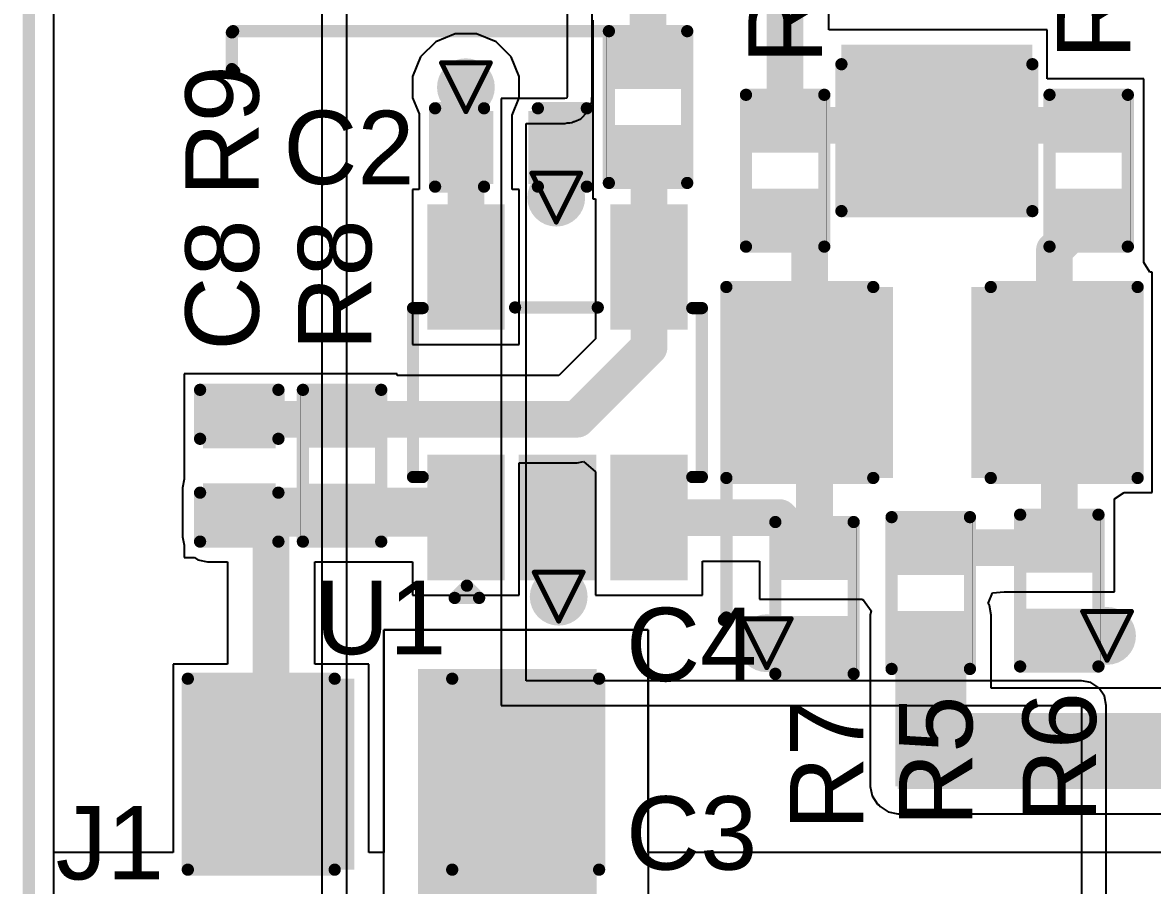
# Model space of a CAD drawing. Header units: inches. Extents: x -3 to 347, y -14 to 33.
# Drawn here: x -0.06 to 11.66, y 6.01 to 14.96 of the extents above; entities that cross this region are included whole.
import ezdxf

# ---------------------------------------------------------------- set-up
doc = ezdxf.new("R2010")
doc.units = ezdxf.units.IN
for name, color, linetype in [('Board_Outline', 216, 'Continuous'), ('Bottom Layer', 5, 'Continuous'), ('Drill Drawing', 1, 'Continuous'), ('Top Layer', 1, 'Continuous'), ('Top Overlay', 2, 'Continuous'), ('Top Paste', 8, 'Continuous'), ('Top Solder', 216, 'Continuous'), ('Via Holes', 16, 'Continuous')]:
    doc.layers.add(name, color=color, linetype=linetype)
doc.styles.add('Arial', font='', dxfattribs={"height": 0.2})
doc.styles.get('Arial').set_extended_font_data('Arial')

msp = doc.modelspace()

# ---------------------------------------------------------------- hatches: boundary and pattern name
at = {"layer": 'Bottom Layer'}
h = msp.add_hatch(color=5, dxfattribs=at)
edge = h.paths.add_edge_path()
edge.add_arc((4.53639936, 14.28999936), 0.2999994, 0, 360)
h = msp.add_hatch(color=5, dxfattribs=at)
edge = h.paths.add_edge_path()
edge.add_arc((5.4737, 13.1445), 0.2999994, 0, 360)
h = msp.add_hatch(color=5, dxfattribs=at)
edge = h.paths.add_edge_path()
edge.add_arc((5.499099999999999, 9.004299999999999), 0.2999994, 0, 360)
h = msp.add_hatch(color=5, dxfattribs=at)
edge = h.paths.add_edge_path()
edge.add_arc((7.658099999999999, 8.5217), 0.2999994, 0, 360)
h = msp.add_hatch(color=5, dxfattribs=at)
edge = h.paths.add_edge_path()
edge.add_arc((11.1887, 8.597900000000001), 0.2999994, 0, 360)
at = {"layer": 'Top Layer'}
for points in [[(6.1087, 14.7828), (6.7437, 14.7828), (6.7437, 14.3256), (6.1087, 14.3256)], [(10.3124, 14.6304), (10.3124, 13.1064), (8.5344, 13.1064), (8.5344, 14.6304)], [(8.1661, 13.6652), (7.531099999999999, 13.6652), (7.531099999999999, 14.1224), (8.1661, 14.1224)], [(11.3157, 13.6652), (10.6807, 13.6652), (10.6807, 14.1224), (11.3157, 14.1224)], [(4.762499999999999, 13.9827), (4.762499999999999, 13.3477), (4.3053, 13.3477), (4.3053, 13.9827)], [(5.7023, 13.9827), (5.7023, 13.3477), (5.2451, 13.3477), (5.2451, 13.9827)], [(6.1087, 13.843), (6.7437, 13.843), (6.7437, 13.3858), (6.1087, 13.3858)], [(8.1661, 12.7254), (7.531099999999999, 12.7254), (7.531099999999999, 13.1826), (8.1661, 13.1826)], [(11.3157, 12.7254), (10.6807, 12.7254), (10.6807, 13.1826), (11.3157, 13.1826)], [(4.23639996, 11.87519977), (4.23639996, 12.97520011), (4.83639876, 12.97520011), (4.83639876, 11.87519977)], [(6.13640124, 11.87519977), (6.13640124, 12.97520011), (6.73640004, 12.97520011), (6.73640004, 11.87519977)], [(7.340599999999999, 12.1158), (8.8646, 12.1158), (8.8646, 10.3378), (7.340599999999999, 10.3378)], [(9.8806, 12.1158), (11.4046, 12.1158), (11.4046, 10.3378), (9.8806, 10.3378)], [(1.8669, 11.0617), (2.5019, 11.0617), (2.5019, 10.6045), (1.8669, 10.6045)], [(2.9337, 11.0617), (3.5687, 11.0617), (3.5687, 10.6045), (2.9337, 10.6045)], [(4.23639996, 9.27519989), (4.23639996, 10.37520023), (4.83639876, 10.37520023), (4.83639876, 9.27519989)], [(5.1864006, 9.27519989), (5.1864006, 10.37520023), (5.7863994, 10.37520023), (5.7863994, 9.27519989)], [(6.13640124, 9.27519989), (6.13640124, 10.37520023), (6.73640004, 10.37520023), (6.73640004, 9.27519989)], [(1.8542, 9.6266), (4.8006, 9.6266), (4.8006, 10.1346), (1.8542, 10.1346)], [(1.8669, 10.1219), (2.5019, 10.1219), (2.5019, 9.6647), (1.8669, 9.6647)], [(2.9337, 10.1219), (3.5687, 10.1219), (3.5687, 9.6647), (2.9337, 9.6647)], [(9.6774, 9.2837), (9.042399999999999, 9.2837), (9.042399999999999, 9.7409), (9.6774, 9.7409)], [(11.0109, 9.309099999999999), (10.3759, 9.309099999999999), (10.3759, 9.7663), (11.0109, 9.7663)], [(8.4709, 9.232899999999999), (7.8359, 9.232899999999999), (7.8359, 9.6901), (8.4709, 9.6901)], [(8.991599999999998, 7.0358), (9.7282, 7.0358), (9.7282, 8.813799999999999), (8.991599999999998, 8.813799999999999)], [(9.6774, 8.3439), (9.042399999999999, 8.3439), (9.042399999999999, 8.801099999999998), (9.6774, 8.801099999999998)], [(11.0109, 8.369299999999999), (10.3759, 8.369299999999999), (10.3759, 8.8265), (11.0109, 8.8265)], [(8.4709, 8.293099999999999), (7.8359, 8.293099999999999), (7.8359, 8.7503), (8.4709, 8.7503)], [(4.0386, 1.524), (5.8928, 1.524), (5.8928, 8.254999999999999), (4.0386, 8.254999999999999)], [(3.2766, 6.2738), (1.7526, 6.2738), (1.7526, 8.0518), (3.2766, 8.0518)], [(5.8166, 6.2738), (4.2926, 6.2738), (4.2926, 8.0518), (5.8166, 8.0518)], [(9.017, 7.010400000000001), (13.7668, 7.010400000000001), (13.7668, 7.7978), (9.017, 7.7978)]]:
    msp.add_hatch(color=1, dxfattribs=at).paths.add_polyline_path(points)
h = msp.add_hatch(color=1, dxfattribs=at)
edge = h.paths.add_edge_path()
edge.add_arc((4.53639936, 14.28999936), 0.2999994, 0, 360)
h = msp.add_hatch(color=1, dxfattribs=at)
edge = h.paths.add_edge_path()
edge.add_arc((5.4737, 13.1445), 0.2999994, 0, 360)
h = msp.add_hatch(color=1, dxfattribs=at)
edge = h.paths.add_edge_path()
edge.add_arc((5.499099999999999, 9.004299999999999), 0.2999994, 0, 360)
h = msp.add_hatch(color=1, dxfattribs=at)
edge = h.paths.add_edge_path()
edge.add_arc((7.658099999999999, 8.5217), 0.2999994, 0, 360)
h = msp.add_hatch(color=1, dxfattribs=at)
edge = h.paths.add_edge_path()
edge.add_arc((11.1887, 8.597900000000001), 0.2999994, 0, 360)
at = {"layer": 'Top Paste'}
for points in [[(6.1087, 14.7828), (6.7437, 14.7828), (6.7437, 14.3256), (6.1087, 14.3256)], [(10.3124, 14.6304), (10.3124, 13.1064), (8.5344, 13.1064), (8.5344, 14.6304)], [(8.1661, 13.6652), (7.531099999999999, 13.6652), (7.531099999999999, 14.1224), (8.1661, 14.1224)], [(11.3157, 13.6652), (10.6807, 13.6652), (10.6807, 14.1224), (11.3157, 14.1224)], [(4.762499999999999, 13.9827), (4.762499999999999, 13.3477), (4.3053, 13.3477), (4.3053, 13.9827)], [(5.7023, 13.9827), (5.7023, 13.3477), (5.2451, 13.3477), (5.2451, 13.9827)], [(6.1087, 13.843), (6.7437, 13.843), (6.7437, 13.3858), (6.1087, 13.3858)], [(8.1661, 12.7254), (7.531099999999999, 12.7254), (7.531099999999999, 13.1826), (8.1661, 13.1826)], [(11.3157, 12.7254), (10.6807, 12.7254), (10.6807, 13.1826), (11.3157, 13.1826)], [(4.23639996, 11.87519977), (4.23639996, 12.97520011), (4.83639876, 12.97520011), (4.83639876, 11.87519977)], [(6.13640124, 11.87519977), (6.13640124, 12.97520011), (6.73640004, 12.97520011), (6.73640004, 11.87519977)], [(7.340599999999999, 12.1158), (8.8646, 12.1158), (8.8646, 10.3378), (7.340599999999999, 10.3378)], [(9.8806, 12.1158), (11.4046, 12.1158), (11.4046, 10.3378), (9.8806, 10.3378)], [(1.8669, 11.0617), (2.5019, 11.0617), (2.5019, 10.6045), (1.8669, 10.6045)], [(2.9337, 11.0617), (3.5687, 11.0617), (3.5687, 10.6045), (2.9337, 10.6045)], [(4.23639996, 9.27519989), (4.23639996, 10.37520023), (4.83639876, 10.37520023), (4.83639876, 9.27519989)], [(5.1864006, 9.27519989), (5.1864006, 10.37520023), (5.7863994, 10.37520023), (5.7863994, 9.27519989)], [(6.13640124, 9.27519989), (6.13640124, 10.37520023), (6.73640004, 10.37520023), (6.73640004, 9.27519989)], [(1.8669, 10.1219), (2.5019, 10.1219), (2.5019, 9.6647), (1.8669, 9.6647)], [(2.9337, 10.1219), (3.5687, 10.1219), (3.5687, 9.6647), (2.9337, 9.6647)], [(9.6774, 9.2837), (9.042399999999999, 9.2837), (9.042399999999999, 9.7409), (9.6774, 9.7409)], [(11.0109, 9.309099999999999), (10.3759, 9.309099999999999), (10.3759, 9.7663), (11.0109, 9.7663)], [(8.4709, 9.232899999999999), (7.8359, 9.232899999999999), (7.8359, 9.6901), (8.4709, 9.6901)], [(9.6774, 8.3439), (9.042399999999999, 8.3439), (9.042399999999999, 8.801099999999998), (9.6774, 8.801099999999998)], [(11.0109, 8.369299999999999), (10.3759, 8.369299999999999), (10.3759, 8.8265), (11.0109, 8.8265)], [(8.4709, 8.293099999999999), (7.8359, 8.293099999999999), (7.8359, 8.7503), (8.4709, 8.7503)], [(3.2766, 6.2738), (1.7526, 6.2738), (1.7526, 8.0518), (3.2766, 8.0518)], [(5.8166, 6.2738), (4.2926, 6.2738), (4.2926, 8.0518), (5.8166, 8.0518)]]:
    msp.add_hatch(color=8, dxfattribs=at).paths.add_polyline_path(points)
at = {"layer": 'Top Solder'}
for points in [[(6.05369884, 14.83780116), (6.798701159999999, 14.83780116), (6.798701159999999, 14.27059884), (6.05369884, 14.27059884)], [(10.414, 14.732), (10.414, 13.0048), (8.4328, 13.0048), (8.4328, 14.732)], [(8.22110116, 13.61019884), (7.47609884, 13.61019884), (7.47609884, 14.17740116), (8.22110116, 14.17740116)], [(11.37070116, 13.61019884), (10.62569884, 13.61019884), (10.62569884, 14.17740116), (11.37070116, 14.17740116)], [(4.82249988, 14.04269988), (4.82249988, 13.28770012), (4.24530012, 13.28770012), (4.24530012, 14.04269988)], [(5.76229988, 14.04269988), (5.76229988, 13.28770012), (5.18510012, 13.28770012), (5.18510012, 14.04269988)], [(6.05369884, 13.89800116), (6.798701159999999, 13.89800116), (6.798701159999999, 13.33079884), (6.05369884, 13.33079884)], [(8.22110116, 12.67039884), (7.47609884, 12.67039884), (7.47609884, 13.23760116), (8.22110116, 13.23760116)], [(11.37070116, 12.67039884), (10.62569884, 12.67039884), (10.62569884, 13.23760116), (11.37070116, 13.23760116)], [(4.13479996, 11.77359977), (4.13479996, 13.07680011), (4.93799876, 13.07680011), (4.93799876, 11.77359977)], [(6.03480124, 11.77359977), (6.03480124, 13.07680011), (6.83800004, 13.07680011), (6.83800004, 11.77359977)], [(7.238999999999999, 12.2174), (8.966199999999999, 12.2174), (8.966199999999999, 10.2362), (7.238999999999999, 10.2362)], [(9.779, 12.2174), (11.5062, 12.2174), (11.5062, 10.2362), (9.779, 10.2362)], [(1.80690012, 11.12169988), (2.56189988, 11.12169988), (2.56189988, 10.54450012), (1.80690012, 10.54450012)], [(2.87869884, 11.11670116), (3.62370116, 11.11670116), (3.62370116, 10.54949884), (2.87869884, 10.54949884)], [(4.13479996, 9.17359989), (4.13479996, 10.47680023), (4.93799876, 10.47680023), (4.93799876, 9.17359989)], [(5.084800599999999, 9.17359989), (5.084800599999999, 10.47680023), (5.887999399999999, 10.47680023), (5.887999399999999, 9.17359989)], [(6.03480124, 9.17359989), (6.03480124, 10.47680023), (6.83800004, 10.47680023), (6.83800004, 9.17359989)], [(1.80690012, 10.18189988), (2.56189988, 10.18189988), (2.56189988, 9.60470012), (1.80690012, 9.60470012)], [(2.87869884, 10.17690116), (3.62370116, 10.17690116), (3.62370116, 9.60969884), (2.87869884, 9.60969884)], [(8.52590116, 9.17789884), (7.78089884, 9.17789884), (7.78089884, 9.745101159999999), (8.52590116, 9.745101159999999)], [(9.732401159999998, 9.22869884), (8.987398839999999, 9.22869884), (8.987398839999999, 9.79590116), (9.732401159999998, 9.79590116)], [(11.06590116, 9.25409884), (10.32089884, 9.25409884), (10.32089884, 9.821301159999999), (11.06590116, 9.821301159999999)], [(8.52590116, 8.23809884), (7.78089884, 8.23809884), (7.78089884, 8.805301159999999), (8.52590116, 8.805301159999999)], [(9.732401159999998, 8.288898839999998), (8.987398839999999, 8.288898839999998), (8.987398839999999, 8.85610116), (9.732401159999998, 8.85610116)], [(11.06590116, 8.31429884), (10.32089884, 8.31429884), (10.32089884, 8.88150116), (11.06590116, 8.88150116)], [(3.3782, 6.172199999999999), (1.651, 6.172199999999999), (1.651, 8.1534), (3.3782, 8.1534)], [(5.9182, 6.172199999999999), (4.191, 6.172199999999999), (4.191, 8.1534), (5.9182, 8.1534)]]:
    msp.add_hatch(color=216, dxfattribs=at).paths.add_polyline_path(points)
at = {"layer": 'Via Holes'}
h = msp.add_hatch(color=7, dxfattribs=at)
edge = h.paths.add_edge_path()
edge.add_arc((4.53639936, 14.28999936), 0.1499997, 0, 360)
h = msp.add_hatch(color=7, dxfattribs=at)
edge = h.paths.add_edge_path()
edge.add_arc((5.4737, 13.1445), 0.1499997, 0, 360)
h = msp.add_hatch(color=7, dxfattribs=at)
edge = h.paths.add_edge_path()
edge.add_arc((5.499099999999999, 9.004299999999999), 0.1499997, 0, 360)
h = msp.add_hatch(color=7, dxfattribs=at)
edge = h.paths.add_edge_path()
edge.add_arc((11.1887, 8.597900000000001), 0.1499997, 0, 360)
h = msp.add_hatch(color=7, dxfattribs=at)
edge = h.paths.add_edge_path()
edge.add_arc((7.658099999999999, 8.5217), 0.1499997, 0, 360)

# ---------------------------------------------------------------- linework, layer by layer
at = {"layer": 'Board_Outline', "const_width": 0.127}
msp.add_lwpolyline([(0, 0), (0, 18.5166)], dxfattribs=at)
at = {"layer": 'Bottom Layer'}
for p, q in [((0.25896316, 4.495799999999999), (0.25896316, 18.25763684)), ((3.04302414, 17.62749586), (3.04302414, 4.495799999999999)), ((3.302, 4.495799999999999), (3.302, 17.62749586)), ((5.588, 17.62749332), (5.588, 14.19870414)), ((5.84697586, 14.19870414), (5.84697586, 17.62749332)), ((5.588, 14.19870414), (5.58376836, 14.17743164)), ((5.842, 14.17368768), (5.84697586, 14.19870414)), ((5.56249332, 14.1732), (4.9022, 14.1732)), ((4.9022, 14.1732), (4.9022, 13.91422414)), ((5.58376836, 14.17743164), (5.56249332, 14.1732)), ((5.79909686, 14.0335508), (5.825142019999999, 14.09642342)), ((5.825142019999999, 14.09642342), (5.82726292, 14.09959842)), ((5.82726292, 14.09959842), (5.82800714, 14.10334238)), ((5.82800714, 14.10334238), (5.837768359999999, 14.12690596)), ((5.837768359999999, 14.12690596), (5.842, 14.14817846)), ((5.842, 14.14817846), (5.842, 14.17368768)), ((5.6647715, 13.93605544), (5.72764666, 13.96209806)), ((5.72764666, 13.96209806), (5.79909686, 14.0335508)), ((4.9022, 13.91422414), (4.9022, 8.132975859999998)), ((5.16117586, 8.132975859999998), (5.16117586, 13.91422414)), ((5.16117586, 13.91422414), (5.56249332, 13.91422414)), ((5.56249332, 13.91422414), (5.58750978, 13.9192)), ((5.58750978, 13.9192), (5.61301392, 13.9192)), ((5.61301392, 13.9192), (5.63428896, 13.92343164)), ((5.63428896, 13.92343164), (5.65785508, 13.93319286)), ((5.65785508, 13.93319286), (5.66159904, 13.93393708)), ((5.66159904, 13.93393708), (5.6647715, 13.93605544)), ((4.9022, 8.132975859999998), (4.9022, 7.874)), ((10.922, 8.132975859999998), (5.16117586, 8.132975859999998)), ((11.02110572, 8.113262919999999), (10.922, 8.132975859999998)), ((11.10512384, 8.05712384), (11.02110572, 8.113262919999999)), ((11.16126292, 7.97310572), (11.10512384, 8.05712384)), ((11.18097586, 7.874), (11.16126292, 7.97310572)), ((4.9022, 7.874), (10.922, 7.874)), ((10.922, 7.874), (10.92199746, 0.25896316)), ((11.18097332, 0.25896316), (11.18097586, 7.874))]:
    msp.add_line(p, q, dxfattribs=at)
at = {"layer": 'Drill Drawing', "const_width": 0.0508}
for points in [[(4.28239936, 14.54399936), (4.790399359999999, 14.54399936)], [(4.28239936, 14.54399936), (4.53639936, 14.03599936)], [(4.53639936, 14.03599936), (4.790399359999999, 14.54399936)], [(5.2197, 13.3985), (5.7277, 13.3985)], [(5.2197, 13.3985), (5.4737, 12.8905)], [(5.4737, 12.8905), (5.7277, 13.3985)], [(5.2451, 9.258299999999998), (5.7531, 9.258299999999998)], [(5.2451, 9.258299999999998), (5.499099999999999, 8.7503)], [(5.499099999999999, 8.7503), (5.7531, 9.258299999999998)], [(7.404099999999999, 8.775699999999999), (7.9121, 8.775699999999999)], [(7.404099999999999, 8.775699999999999), (7.658099999999999, 8.2677)], [(7.658099999999999, 8.2677), (7.9121, 8.775699999999999)], [(10.9347, 8.851899999999999), (11.4427, 8.851899999999999)], [(10.9347, 8.851899999999999), (11.1887, 8.3439)], [(11.1887, 8.3439), (11.4427, 8.851899999999999)]]:
    msp.add_lwpolyline(points, dxfattribs=at)
at = {"layer": 'Drill Drawing', "const_width": 0.0254}
for points in [[(4.26969936, 14.54399936, 1), (4.29509936, 14.54399936, 1)], [(4.26969936, 14.54399936, 1), (4.29509936, 14.54399936, 1)], [(4.77769936, 14.54399936, 1), (4.80309936, 14.54399936, 1)], [(4.77769936, 14.54399936, 1), (4.80309936, 14.54399936, 1)], [(4.523699359999999, 14.03599936, 1), (4.54909936, 14.03599936, 1)], [(4.523699359999999, 14.03599936, 1), (4.54909936, 14.03599936, 1)], [(5.206999999999999, 13.3985, 1), (5.232399999999999, 13.3985, 1)], [(5.206999999999999, 13.3985, 1), (5.232399999999999, 13.3985, 1)], [(5.715, 13.3985, 1), (5.7404, 13.3985, 1)], [(5.715, 13.3985, 1), (5.7404, 13.3985, 1)], [(5.460999999999999, 12.8905, 1), (5.4864, 12.8905, 1)], [(5.460999999999999, 12.8905, 1), (5.4864, 12.8905, 1)], [(5.232399999999999, 9.258299999999998, 1), (5.2578, 9.258299999999998, 1)], [(5.232399999999999, 9.258299999999998, 1), (5.2578, 9.258299999999998, 1)], [(5.7404, 9.258299999999998, 1), (5.7658, 9.258299999999998, 1)], [(5.7404, 9.258299999999998, 1), (5.7658, 9.258299999999998, 1)], [(7.391399999999999, 8.775699999999999, 1), (7.416799999999999, 8.775699999999999, 1)], [(7.391399999999999, 8.775699999999999, 1), (7.416799999999999, 8.775699999999999, 1)], [(7.899399999999999, 8.775699999999999, 1), (7.924799999999999, 8.775699999999999, 1)], [(7.899399999999999, 8.775699999999999, 1), (7.924799999999999, 8.775699999999999, 1)], [(10.922, 8.851899999999999, 1), (10.9474, 8.851899999999999, 1)], [(10.922, 8.851899999999999, 1), (10.9474, 8.851899999999999, 1)], [(11.43, 8.851899999999999, 1), (11.4554, 8.851899999999999, 1)], [(11.43, 8.851899999999999, 1), (11.4554, 8.851899999999999, 1)], [(5.4864, 8.7503, 1), (5.5118, 8.7503, 1)], [(5.4864, 8.7503, 1), (5.5118, 8.7503, 1)], [(11.176, 8.3439, 1), (11.2014, 8.3439, 1)], [(11.176, 8.3439, 1), (11.2014, 8.3439, 1)], [(7.6454, 8.2677, 1), (7.670799999999999, 8.2677, 1)], [(7.6454, 8.2677, 1), (7.670799999999999, 8.2677, 1)]]:
    msp.add_lwpolyline(points, format="xyb", close=True, dxfattribs=at)
at = {"layer": 'Top Layer'}
for p, q in [((0.25896316, 6.35), (0.25896316, 18.25763684)), ((8.30180712, 14.8844), (8.30180712, 17.2847)), ((5.8547, 14.986), (5.8547, 14.0716)), ((4.42620146, 14.84399876), (4.222584899999999, 14.75965806)), ((4.64659726, 14.84399876), (4.42620146, 14.84399876)), ((4.85021382, 14.75965806), (4.64659726, 14.84399876)), ((10.5664, 14.8844), (8.30180712, 14.8844)), ((10.5664, 14.3764), (10.5664, 14.8844)), ((4.222584899999999, 14.75965806), (4.06674066, 14.60381382)), ((5.00605806, 14.60381382), (4.85021382, 14.75965806)), ((4.06674066, 14.60381382), (3.98239996, 14.40019726)), ((5.090398759999999, 14.40019726), (5.00605806, 14.60381382)), ((3.98239996, 14.40019726), (3.98239996, 14.17980146)), ((5.090398759999999, 14.17980146), (5.090398759999999, 14.40019726)), ((11.5697, 14.3764), (10.5664, 14.3764)), ((11.5697, 13.4112), (11.5697, 14.3764)), ((3.98239996, 14.17980146), (4.051299999999999, 14.01346194)), ((5.0165, 14.0013944), (5.090398759999999, 14.17980146)), ((5.8547, 14.0716), (5.8547, 13.1318)), ((4.051299999999999, 14.01346194), (4.051299999999999, 13.22919884)), ((5.0165, 13.22919884), (5.0165, 14.0013944)), ((11.5697, 12.47140254), (11.5697, 13.4112)), ((4.051299999999999, 13.22919884), (3.98239996, 13.22919884)), ((3.98239996, 13.22919884), (3.98239996, 11.62120104)), ((5.090398759999999, 13.22919884), (5.0165, 13.22919884)), ((5.090398759999999, 11.62120104), (5.090398759999999, 13.22919884)), ((5.8547, 13.1318), (5.88240124, 13.1318)), ((5.88240124, 13.1318), (5.88240124, 11.67953214)), ((11.63102322, 12.3698), (11.5697, 12.47140254)), ((11.6586, 12.3698), (11.63102322, 12.3698)), ((11.6586, 10.0838), (11.6586, 12.3698)), ((3.98239996, 11.62120104), (5.090398759999999, 11.62120104)), ((5.88240124, 11.67953214), (5.50187368, 11.29900712)), ((3.8227, 11.3157), (1.6129, 11.3157)), ((1.6129, 11.3157), (1.6129, 10.22346444)), ((3.8227, 11.29900712), (3.8227, 11.3157)), ((5.50187368, 11.29900712), (3.8227, 11.29900712)), ((5.090398759999999, 9.02120116), (5.090398759999999, 10.39259288)), ((5.090398759999999, 10.39259288), (5.6896, 10.39259288)), ((5.6896, 10.39259288), (5.7553987, 10.4056815)), ((5.7553987, 10.4056815), (5.88240124, 10.3014526)), ((1.6129, 10.22346444), (1.59522414, 10.1346)), ((5.88240124, 10.3014526), (5.88240124, 9.02120116)), ((1.59522414, 10.1346), (1.59522414, 9.6266)), ((11.2649, 10.02029746), (11.3655983, 10.0838)), ((11.3655983, 10.0838), (11.6586, 10.0838)), ((11.2649, 9.0551), (11.2649, 10.02029746)), ((1.59522414, 9.6266), (1.6129, 9.53773556)), ((1.6129, 9.53773556), (1.6129, 9.410699999999999)), ((1.6129, 9.410699999999999), (1.72012864, 9.410699999999999)), ((1.72012864, 9.410699999999999), (1.75509428, 9.38733708)), ((1.75509428, 9.38733708), (1.8542, 9.36762414)), ((1.8542, 9.36762414), (2.06139288, 9.36762414)), ((2.06139288, 9.36762414), (2.06139288, 8.3058)), ((2.96780712, 8.3058), (2.96780712, 9.36762414)), ((2.96780712, 9.36762414), (3.98239996, 9.36762414)), ((3.98239996, 9.36762414), (3.98239996, 9.02120116)), ((6.990400039999999, 9.02120116), (6.990400039999999, 9.371992939999998)), ((6.990400039999999, 9.371992939999998), (7.581899999999999, 9.371992939999998)), ((7.581899999999999, 9.371992939999998), (7.581899999999999, 8.9789)), ((9.95464354, 8.932092879999999), (9.99906306, 9.04504922)), ((9.99906306, 9.04504922), (10.1219, 9.055097459999999)), ((10.1219, 9.055097459999999), (10.12190254, 9.055094919999998)), ((10.12190254, 9.055094919999998), (10.12190508, 9.0551)), ((10.12190508, 9.0551), (11.2649, 9.0551)), ((3.98239996, 9.02120116), (5.090398759999999, 9.02120116)), ((5.88240124, 9.02120116), (6.990400039999999, 9.02120116)), ((7.581899999999999, 8.9789), (8.64583234, 8.9789)), ((8.64583234, 8.9789), (8.662923999999999, 8.9683082)), ((8.662923999999999, 8.9683082), (8.741575099999999, 8.85880626)), ((9.96746292, 8.91290572), (9.95464354, 8.932092879999999)), ((9.987175859999999, 8.813799999999999), (9.96746292, 8.91290572)), ((8.741575099999999, 8.85880626), (8.73262414, 8.813799999999999)), ((8.73262414, 8.813799999999999), (8.73262414, 7.0358)), ((9.987175859999999, 8.056775859999998), (9.987175859999999, 8.813799999999999)), ((3.682999999999999, 8.6614), (6.4262, 8.6614)), ((3.682999999999999, 1.2446), (3.682999999999999, 8.6614)), ((3.682999999999999, 8.6614), (3.682999999999999, 8.6614)), ((6.4262, 8.6614), (3.682999999999999, 8.6614)), ((3.682999999999999, 8.6614), (3.682999999999999, 6.35)), ((6.4262, 8.6614), (6.4262, 1.2446)), ((6.4262, 6.35), (6.4262, 8.6614)), ((2.06139288, 8.3058), (1.4986, 8.3058)), ((1.4986, 8.3058), (1.4986, 6.35)), ((3.5306, 8.3058), (2.96780712, 8.3058)), ((3.5306, 6.35), (3.5306, 8.3058)), ((12.0262015, 8.056775859999998), (9.987175859999999, 8.056775859999998)), ((8.73262414, 7.0358), (8.75233708, 6.93669428)), ((8.75233708, 6.93669428), (8.80847616, 6.85267616)), ((8.80847616, 6.85267616), (8.823703459999999, 6.84250346)), ((8.823703459999999, 6.84250346), (8.833876159999999, 6.827276159999999)), ((8.833876159999999, 6.827276159999999), (8.91789428, 6.771137079999999)), ((8.91789428, 6.771137079999999), (9.017, 6.751424139999999)), ((9.017, 6.751424139999999), (12.0262015, 6.751424139999999)), ((1.4986, 6.35), (0.25896316, 6.35)), ((3.682999999999999, 6.35), (3.5306, 6.35)), ((11.91469296, 6.35), (6.4262, 6.35))]:
    msp.add_line(p, q, dxfattribs=at)
at = {"layer": 'Top Layer', "const_width": 0.3809999999999999}
for points in [[(7.848599999999999, 13.8938), (7.848599999999999, 17.8562)], [(6.4262, 14.5542), (6.4262, 15.9766)], [(4.53639936, 12.42519994), (4.53639936, 14.28999936)], [(7.848599999999999, 13.8938), (10.9982, 13.8938)], [(5.4737, 13.1445), (5.4737, 13.6652)], [(6.4262, 13.6144), (6.43640064, 13.60419936)], [(6.43640064, 12.42519994), (6.43640064, 13.60419936)], [(7.848599999999999, 12.954), (8.102599999999999, 12.7)], [(10.6426, 12.5984), (10.9982, 12.954)], [(8.102599999999999, 11.2268), (8.102599999999999, 12.7)], [(10.6426, 11.2268), (10.6426, 12.5984)], [(6.43640064, 11.59260064), (6.43640064, 12.42519994)], [(5.6896, 10.8458), (6.43640064, 11.59260064)], [(8.102599999999999, 11.2268), (8.1534, 11.176)], [(10.6426, 11.2268), (10.6934, 11.176)], [(8.1534, 9.4615), (8.1534, 11.176)], [(10.6934, 9.5377), (10.6934, 11.176)], [(2.1844, 10.8458), (5.6896, 10.8458)], [(2.1844, 9.8171), (2.19250006, 9.82520006)], [(2.5146, 7.315199999999999), (2.5146, 9.8044)], [(5.4864, 9.017), (5.4864, 9.82520006)], [(6.43640064, 9.82520006), (7.789699939999999, 9.82520006)], [(7.789699939999999, 9.82520006), (8.1534, 9.4615)], [(9.3599, 9.5123), (10.668, 9.5123)], [(10.668, 9.5123), (10.6934, 9.5377)], [(5.4864, 9.017), (5.499099999999999, 9.004299999999999)], [(7.658099999999999, 8.5217), (8.1534, 8.5217)], [(10.6934, 8.597900000000001), (11.1887, 8.597900000000001)]]:
    msp.add_lwpolyline(points, dxfattribs=at)
at = {"layer": 'Top Layer', "const_width": 0.1905}
for points in [[(6.33095, 14.5542, 1), (6.521449999999999, 14.5542, 1)], [(4.44114936, 14.28999936, 1), (4.63164936, 14.28999936, 1)], [(7.75335, 13.8938, 1), (7.943849999999999, 13.8938, 1)], [(7.75335, 13.8938, 1), (7.943849999999999, 13.8938, 1)], [(10.90295, 13.8938, 1), (11.09345, 13.8938, 1)], [(5.37845, 13.6652, 1), (5.56895, 13.6652, 1)], [(6.33095, 13.6144, 1), (6.521449999999999, 13.6144, 1)], [(6.34115064, 13.60419936, 1), (6.531650639999999, 13.60419936, 1)], [(6.34115064, 13.60419936, 1), (6.531650639999999, 13.60419936, 1)], [(5.37845, 13.1445, 1), (5.56895, 13.1445, 1)], [(7.75335, 12.954, 1), (7.943849999999999, 12.954, 1)], [(10.90295, 12.954, 1), (11.09345, 12.954, 1)], [(8.007349999999999, 12.7, 1), (8.197849999999999, 12.7, 1)], [(8.007349999999999, 12.7, 1), (8.197849999999999, 12.7, 1)], [(10.54735, 12.5984, 1), (10.73785, 12.5984, 1)], [(10.54735, 12.5984, 1), (10.73785, 12.5984, 1)], [(4.44114936, 12.42519994, 1), (4.63164936, 12.42519994, 1)], [(6.34115064, 12.42519994, 1), (6.531650639999999, 12.42519994, 1)], [(6.34115064, 12.42519994, 1), (6.531650639999999, 12.42519994, 1)], [(6.34115064, 11.59260064, 1), (6.531650639999999, 11.59260064, 1)], [(6.34115064, 11.59260064, 1), (6.531650639999999, 11.59260064, 1)], [(8.007349999999999, 11.2268, 1), (8.197849999999999, 11.2268, 1)], [(8.007349999999999, 11.2268, 1), (8.197849999999999, 11.2268, 1)], [(10.54735, 11.2268, 1), (10.73785, 11.2268, 1)], [(10.54735, 11.2268, 1), (10.73785, 11.2268, 1)], [(8.05815, 11.176, 1), (8.24865, 11.176, 1)], [(8.05815, 11.176, 1), (8.24865, 11.176, 1)], [(10.59815, 11.176, 1), (10.78865, 11.176, 1)], [(10.59815, 11.176, 1), (10.78865, 11.176, 1)], [(2.08915, 10.8458, 1), (2.27965, 10.8458, 1)], [(5.594349999999999, 10.8458, 1), (5.78485, 10.8458, 1)], [(5.594349999999999, 10.8458, 1), (5.78485, 10.8458, 1)], [(2.08915, 9.8171, 1), (2.27965, 9.8171, 1)], [(2.09725006, 9.82520006, 1), (2.28775006, 9.82520006, 1)], [(2.41935, 9.8044, 1), (2.60985, 9.8044, 1)], [(5.39115, 9.82520006, 1), (5.58165, 9.82520006, 1)], [(6.34115064, 9.82520006, 1), (6.531650639999999, 9.82520006, 1)], [(7.69444994, 9.82520006, 1), (7.88494994, 9.82520006, 1)], [(7.69444994, 9.82520006, 1), (7.88494994, 9.82520006, 1)], [(8.05815, 9.4615, 1), (8.24865, 9.4615, 1)], [(8.05815, 9.4615, 1), (8.24865, 9.4615, 1)], [(9.26465, 9.5123, 1), (9.45515, 9.5123, 1)], [(10.57275, 9.5123, 1), (10.76325, 9.5123, 1)], [(10.57275, 9.5123, 1), (10.76325, 9.5123, 1)], [(10.59815, 9.5377, 1), (10.78865, 9.5377, 1)], [(10.59815, 9.5377, 1), (10.78865, 9.5377, 1)], [(5.39115, 9.017, 1), (5.58165, 9.017, 1)], [(5.39115, 9.017, 1), (5.58165, 9.017, 1)], [(5.403849999999999, 9.004299999999999, 1), (5.594349999999999, 9.004299999999999, 1)], [(7.56285, 8.5217, 1), (7.75335, 8.5217, 1)], [(8.05815, 8.5217, 1), (8.24865, 8.5217, 1)], [(10.59815, 8.597900000000001, 1), (10.78865, 8.597900000000001, 1)], [(11.09345, 8.597900000000001, 1), (11.28395, 8.597900000000001, 1)], [(2.41935, 7.315199999999999, 1), (2.60985, 7.315199999999999, 1)]]:
    msp.add_lwpolyline(points, format="xyb", close=True, dxfattribs=at)
at = {"layer": 'Top Overlay'}
for points, const_width in [([(2.1082, 14.859), (2.1209, 14.8717)], 0.127), ([(2.1082, 14.478), (2.1082, 14.859)], 0.127), ([(2.1209, 14.8717), (6.019799999999999, 14.8717)], 0.127), ([(6.019799999999999, 14.8717), (6.8326, 14.8717)], 0.127), ([(6.019799999999999, 13.2969), (6.019799999999999, 14.8717)], 0.127), ([(5.9944, 13.2715), (5.9944, 14.8971)], 0.0032258), ([(6.8326, 13.2969), (6.8326, 14.8717)], 0.127), ([(2.1082, 14.478), (2.1336, 14.4526)], 0.127), ([(8.4328, 13.0048), (8.4328, 14.5288)], 0.127), ([(10.414, 13.0048), (10.414, 14.5288)], 0.127), ([(7.442199999999999, 12.6365), (7.442199999999999, 14.2113)], 0.127), ([(7.442199999999999, 14.2113), (8.254999999999999, 14.2113)], 0.127), ([(8.254999999999999, 12.6365), (8.254999999999999, 14.2113)], 0.127), ([(8.2804, 12.6111), (8.2804, 14.2367)], 0.0032258), ([(10.5918, 12.6365), (10.5918, 14.2113)], 0.127), ([(10.5918, 14.2113), (11.4046, 14.2113)], 0.127), ([(11.4046, 12.6365), (11.4046, 14.2113)], 0.127), ([(11.43, 12.6111), (11.43, 14.2367)], 0.0032258), ([(4.2164, 13.2588), (4.2164, 14.0716)], 0.127), ([(4.2164, 14.0716), (4.724399999999999, 14.0716)], 0.127), ([(5.2832, 14.0716), (5.7912, 14.0716)], 0.127), ([(5.7912, 13.2588), (5.7912, 14.0716)], 0.127), ([(4.2164, 13.2588), (4.724399999999999, 13.2588)], 0.127), ([(5.2832, 13.2588), (5.7912, 13.2588)], 0.127), ([(6.019799999999999, 13.2969), (6.8326, 13.2969)], 0.127), ([(8.4328, 13.0048), (10.414, 13.0048)], 0.127), ([(7.442199999999999, 12.6365), (8.254999999999999, 12.6365)], 0.127), ([(10.5918, 12.6365), (11.4046, 12.6365)], 0.127), ([(7.238999999999999, 12.2174), (8.762999999999998, 12.2174)], 0.127), ([(7.238999999999999, 10.2362), (7.238999999999999, 12.2174)], 0.127), ([(9.9822, 12.2174), (11.5062, 12.2174)], 0.127), ([(11.5062, 10.2362), (11.5062, 12.2174)], 0.127), ([(3.9878, 11.99879744), (4.0877998, 11.99879744)], 0.127), ([(3.9878, 10.24619744), (3.9878, 11.99879744)], 0.127), ([(5.046400879999999, 12.00520078), (5.90440018, 12.00520078)], 0.127), ([(6.885000199999999, 11.99879744), (6.985, 11.99879744)], 0.127), ([(6.985, 10.24619744), (6.985, 11.99879744)], 0.127), ([(1.778, 11.1506), (2.5908, 11.1506)], 0.127), ([(1.778, 10.6426), (1.778, 11.1506)], 0.127), ([(2.5908, 10.6426), (2.5908, 11.1506)], 0.127), ([(2.8448, 11.1506), (3.6576, 11.1506)], 0.127), ([(2.8448, 9.5758), (2.8448, 11.1506)], 0.127), ([(2.8194, 9.5504), (2.8194, 11.176)], 0.0032258), ([(3.6576, 9.5758), (3.6576, 11.1506)], 0.127), ([(3.9878, 10.24619744), (4.0877998, 10.24619744)], 0.127), ([(6.885000199999999, 10.24619744), (6.985, 10.24619744)], 0.127), ([(7.238999999999999, 8.7884), (7.238999999999999, 10.2362)], 0.127), ([(7.238999999999999, 10.2362), (8.762999999999998, 10.2362)], 0.127), ([(9.9822, 10.2362), (11.5062, 10.2362)], 0.127), ([(1.778, 9.5758), (1.778, 10.0838)], 0.127), ([(2.5908, 9.5758), (2.5908, 10.0838)], 0.127), ([(8.953499999999998, 8.254999999999999), (8.953499999999998, 9.8298)], 0.127), ([(8.953499999999998, 9.8298), (9.7663, 9.8298)], 0.127), ([(9.7663, 8.254999999999999), (9.7663, 9.8298)], 0.127), ([(9.7917, 8.2296), (9.7917, 9.8552)], 0.0032258), ([(10.287, 8.2804), (10.287, 9.8552)], 0.127), ([(10.287, 9.8552), (11.0998, 9.8552)], 0.127), ([(11.0998, 8.2804), (11.0998, 9.8552)], 0.127), ([(11.1252, 8.254999999999999), (11.1252, 9.8806)], 0.0032258), ([(7.746999999999999, 8.2042), (7.746999999999999, 9.779)], 0.127), ([(7.746999999999999, 9.779), (8.5598, 9.779)], 0.127), ([(8.5598, 8.2042), (8.5598, 9.779)], 0.127), ([(8.5852, 8.178799999999999), (8.5852, 9.8044)], 0.0032258), ([(1.778, 9.5758), (2.5908, 9.5758)], 0.127), ([(2.8448, 9.5758), (3.6576, 9.5758)], 0.127), ([(4.419599999999999, 8.991599999999998), (4.5466, 9.118599999999999)], 0.127), ([(4.5466, 9.118599999999999), (4.6736, 8.991599999999998)], 0.127), ([(4.419599999999999, 8.991599999999998), (4.6736, 8.991599999999998)], 0.127), ([(7.213599999999999, 8.762999999999998), (7.238999999999999, 8.7884)], 0.127), ([(10.287, 8.2804), (11.0998, 8.2804)], 0.127), ([(1.651, 8.1534), (3.175, 8.1534)], 0.127), ([(1.651, 6.172199999999999), (1.651, 8.1534)], 0.127), ([(4.3942, 8.1534), (5.9182, 8.1534)], 0.127), ([(5.9182, 6.172199999999999), (5.9182, 8.1534)], 0.127), ([(7.746999999999999, 8.2042), (8.5598, 8.2042)], 0.127), ([(8.953499999999998, 8.254999999999999), (9.7663, 8.254999999999999)], 0.127), ([(1.651, 6.172199999999999), (3.175, 6.172199999999999)], 0.127), ([(4.3942, 6.172199999999999), (5.9182, 6.172199999999999)], 0.127)]:
    msp.add_lwpolyline(points, dxfattribs=dict(at, const_width=const_width))
for points, const_width in [([(2.07645, 14.859, 1), (2.13995, 14.859, 1)], 0.0635), ([(2.07645, 14.859, 1), (2.13995, 14.859, 1)], 0.0635), ([(2.08915, 14.8717, 1), (2.15265, 14.8717, 1)], 0.0635), ([(2.08915, 14.8717, 1), (2.15265, 14.8717, 1)], 0.0635), ([(5.988049999999999, 14.8717, 1), (6.05155, 14.8717, 1)], 0.0635), ([(5.988049999999999, 14.8717, 1), (6.05155, 14.8717, 1)], 0.0635), ([(5.988049999999999, 14.8717, 1), (6.05155, 14.8717, 1)], 0.0635), ([(5.993594819999999, 14.8971, 1), (5.99520518, 14.8971, 1)], 0.0016129), ([(6.80085, 14.8717, 1), (6.864349999999999, 14.8717, 1)], 0.0635), ([(6.80085, 14.8717, 1), (6.864349999999999, 14.8717, 1)], 0.0635), ([(2.07645, 14.478, 1), (2.13995, 14.478, 1)], 0.0635), ([(2.07645, 14.478, 1), (2.13995, 14.478, 1)], 0.0635), ([(8.40105, 14.5288, 1), (8.46455, 14.5288, 1)], 0.0635), ([(10.38225, 14.5288, 1), (10.44575, 14.5288, 1)], 0.0635), ([(2.10185, 14.4526, 1), (2.16535, 14.4526, 1)], 0.0635), ([(7.41045, 14.2113, 1), (7.47395, 14.2113, 1)], 0.0635), ([(7.41045, 14.2113, 1), (7.47395, 14.2113, 1)], 0.0635), ([(8.223249999999998, 14.2113, 1), (8.28675, 14.2113, 1)], 0.0635), ([(8.223249999999998, 14.2113, 1), (8.28675, 14.2113, 1)], 0.0635), ([(8.27959482, 14.2367, 1), (8.281205179999999, 14.2367, 1)], 0.0016129), ([(10.56005, 14.2113, 1), (10.62355, 14.2113, 1)], 0.0635), ([(10.56005, 14.2113, 1), (10.62355, 14.2113, 1)], 0.0635), ([(11.37285, 14.2113, 1), (11.43635, 14.2113, 1)], 0.0635), ([(11.37285, 14.2113, 1), (11.43635, 14.2113, 1)], 0.0635), ([(11.42919482, 14.2367, 1), (11.43080518, 14.2367, 1)], 0.0016129), ([(4.18465, 14.0716, 1), (4.24815, 14.0716, 1)], 0.0635), ([(4.18465, 14.0716, 1), (4.24815, 14.0716, 1)], 0.0635), ([(4.69265, 14.0716, 1), (4.75615, 14.0716, 1)], 0.0635), ([(5.251449999999999, 14.0716, 1), (5.31495, 14.0716, 1)], 0.0635), ([(5.75945, 14.0716, 1), (5.82295, 14.0716, 1)], 0.0635), ([(5.75945, 14.0716, 1), (5.82295, 14.0716, 1)], 0.0635), ([(4.18465, 13.2588, 1), (4.24815, 13.2588, 1)], 0.0635), ([(4.18465, 13.2588, 1), (4.24815, 13.2588, 1)], 0.0635), ([(4.69265, 13.2588, 1), (4.75615, 13.2588, 1)], 0.0635), ([(5.251449999999999, 13.2588, 1), (5.31495, 13.2588, 1)], 0.0635), ([(5.75945, 13.2588, 1), (5.82295, 13.2588, 1)], 0.0635), ([(5.75945, 13.2588, 1), (5.82295, 13.2588, 1)], 0.0635), ([(5.988049999999999, 13.2969, 1), (6.05155, 13.2969, 1)], 0.0635), ([(5.988049999999999, 13.2969, 1), (6.05155, 13.2969, 1)], 0.0635), ([(5.993594819999999, 13.2715, 1), (5.99520518, 13.2715, 1)], 0.0016129), ([(6.80085, 13.2969, 1), (6.864349999999999, 13.2969, 1)], 0.0635), ([(6.80085, 13.2969, 1), (6.864349999999999, 13.2969, 1)], 0.0635), ([(8.40105, 13.0048, 1), (8.46455, 13.0048, 1)], 0.0635), ([(8.40105, 13.0048, 1), (8.46455, 13.0048, 1)], 0.0635), ([(10.38225, 13.0048, 1), (10.44575, 13.0048, 1)], 0.0635), ([(10.38225, 13.0048, 1), (10.44575, 13.0048, 1)], 0.0635), ([(7.41045, 12.6365, 1), (7.47395, 12.6365, 1)], 0.0635), ([(7.41045, 12.6365, 1), (7.47395, 12.6365, 1)], 0.0635), ([(8.223249999999998, 12.6365, 1), (8.28675, 12.6365, 1)], 0.0635), ([(8.223249999999998, 12.6365, 1), (8.28675, 12.6365, 1)], 0.0635), ([(10.56005, 12.6365, 1), (10.62355, 12.6365, 1)], 0.0635), ([(10.56005, 12.6365, 1), (10.62355, 12.6365, 1)], 0.0635), ([(11.37285, 12.6365, 1), (11.43635, 12.6365, 1)], 0.0635), ([(11.37285, 12.6365, 1), (11.43635, 12.6365, 1)], 0.0635), ([(8.27959482, 12.6111, 1), (8.281205179999999, 12.6111, 1)], 0.0016129), ([(11.42919482, 12.6111, 1), (11.43080518, 12.6111, 1)], 0.0016129), ([(7.207249999999999, 12.2174, 1), (7.27075, 12.2174, 1)], 0.0635), ([(7.207249999999999, 12.2174, 1), (7.27075, 12.2174, 1)], 0.0635), ([(8.73125, 12.2174, 1), (8.794749999999999, 12.2174, 1)], 0.0635), ([(9.950449999999998, 12.2174, 1), (10.01395, 12.2174, 1)], 0.0635), ([(11.47445, 12.2174, 1), (11.53795, 12.2174, 1)], 0.0635), ([(11.47445, 12.2174, 1), (11.53795, 12.2174, 1)], 0.0635), ([(3.95605, 11.99879744, 1), (4.01955, 11.99879744, 1)], 0.0635), ([(3.95605, 11.99879744, 1), (4.01955, 11.99879744, 1)], 0.0635), ([(4.056049799999999, 11.99879744, 1), (4.1195498, 11.99879744, 1)], 0.0635), ([(5.01465088, 12.00520078, 1), (5.07815088, 12.00520078, 1)], 0.0635), ([(5.872650179999999, 12.00520078, 1), (5.936150179999999, 12.00520078, 1)], 0.0635), ([(6.853250200000001, 11.99879744, 1), (6.9167502, 11.99879744, 1)], 0.0635), ([(6.95325, 11.99879744, 1), (7.016749999999999, 11.99879744, 1)], 0.0635), ([(6.95325, 11.99879744, 1), (7.016749999999999, 11.99879744, 1)], 0.0635), ([(1.74625, 11.1506, 1), (1.80975, 11.1506, 1)], 0.0635), ([(1.74625, 11.1506, 1), (1.80975, 11.1506, 1)], 0.0635), ([(2.55905, 11.1506, 1), (2.62255, 11.1506, 1)], 0.0635), ([(2.55905, 11.1506, 1), (2.62255, 11.1506, 1)], 0.0635), ([(2.81305, 11.1506, 1), (2.87655, 11.1506, 1)], 0.0635), ([(2.81305, 11.1506, 1), (2.87655, 11.1506, 1)], 0.0635), ([(2.81859482, 11.176, 1), (2.82020518, 11.176, 1)], 0.0016129), ([(3.625849999999999, 11.1506, 1), (3.68935, 11.1506, 1)], 0.0635), ([(3.625849999999999, 11.1506, 1), (3.68935, 11.1506, 1)], 0.0635), ([(1.74625, 10.6426, 1), (1.80975, 10.6426, 1)], 0.0635), ([(2.55905, 10.6426, 1), (2.62255, 10.6426, 1)], 0.0635), ([(3.95605, 10.24619744, 1), (4.01955, 10.24619744, 1)], 0.0635), ([(3.95605, 10.24619744, 1), (4.01955, 10.24619744, 1)], 0.0635), ([(4.056049799999999, 10.24619744, 1), (4.1195498, 10.24619744, 1)], 0.0635), ([(6.853250200000001, 10.24619744, 1), (6.9167502, 10.24619744, 1)], 0.0635), ([(6.95325, 10.24619744, 1), (7.016749999999999, 10.24619744, 1)], 0.0635), ([(6.95325, 10.24619744, 1), (7.016749999999999, 10.24619744, 1)], 0.0635), ([(7.207249999999999, 10.2362, 1), (7.27075, 10.2362, 1)], 0.0635), ([(7.207249999999999, 10.2362, 1), (7.27075, 10.2362, 1)], 0.0635), ([(7.207249999999999, 10.2362, 1), (7.27075, 10.2362, 1)], 0.0635), ([(8.73125, 10.2362, 1), (8.794749999999999, 10.2362, 1)], 0.0635), ([(9.950449999999998, 10.2362, 1), (10.01395, 10.2362, 1)], 0.0635), ([(11.47445, 10.2362, 1), (11.53795, 10.2362, 1)], 0.0635), ([(11.47445, 10.2362, 1), (11.53795, 10.2362, 1)], 0.0635), ([(1.74625, 10.0838, 1), (1.80975, 10.0838, 1)], 0.0635), ([(2.55905, 10.0838, 1), (2.62255, 10.0838, 1)], 0.0635), ([(8.92175, 9.8298, 1), (8.985249999999999, 9.8298, 1)], 0.0635), ([(8.92175, 9.8298, 1), (8.985249999999999, 9.8298, 1)], 0.0635), ([(9.734549999999999, 9.8298, 1), (9.798049999999998, 9.8298, 1)], 0.0635), ([(9.734549999999999, 9.8298, 1), (9.798049999999998, 9.8298, 1)], 0.0635), ([(9.790894819999998, 9.8552, 1), (9.79250518, 9.8552, 1)], 0.0016129), ([(10.25525, 9.8552, 1), (10.31875, 9.8552, 1)], 0.0635), ([(10.25525, 9.8552, 1), (10.31875, 9.8552, 1)], 0.0635), ([(11.06805, 9.8552, 1), (11.13155, 9.8552, 1)], 0.0635), ([(11.06805, 9.8552, 1), (11.13155, 9.8552, 1)], 0.0635), ([(11.12439482, 9.8806, 1), (11.12600518, 9.8806, 1)], 0.0016129), ([(7.71525, 9.779, 1), (7.77875, 9.779, 1)], 0.0635), ([(7.71525, 9.779, 1), (7.77875, 9.779, 1)], 0.0635), ([(8.528049999999999, 9.779, 1), (8.59155, 9.779, 1)], 0.0635), ([(8.528049999999999, 9.779, 1), (8.59155, 9.779, 1)], 0.0635), ([(8.58439482, 9.8044, 1), (8.586005179999999, 9.8044, 1)], 0.0016129), ([(1.74625, 9.5758, 1), (1.80975, 9.5758, 1)], 0.0635), ([(1.74625, 9.5758, 1), (1.80975, 9.5758, 1)], 0.0635), ([(2.55905, 9.5758, 1), (2.62255, 9.5758, 1)], 0.0635), ([(2.55905, 9.5758, 1), (2.62255, 9.5758, 1)], 0.0635), ([(2.81305, 9.5758, 1), (2.87655, 9.5758, 1)], 0.0635), ([(2.81305, 9.5758, 1), (2.87655, 9.5758, 1)], 0.0635), ([(3.625849999999999, 9.5758, 1), (3.68935, 9.5758, 1)], 0.0635), ([(3.625849999999999, 9.5758, 1), (3.68935, 9.5758, 1)], 0.0635), ([(2.81859482, 9.5504, 1), (2.82020518, 9.5504, 1)], 0.0016129), ([(4.514849999999999, 9.118599999999999, 1), (4.578349999999999, 9.118599999999999, 1)], 0.0635), ([(4.514849999999999, 9.118599999999999, 1), (4.578349999999999, 9.118599999999999, 1)], 0.0635), ([(4.387849999999999, 8.991599999999998, 1), (4.45135, 8.991599999999998, 1)], 0.0635), ([(4.387849999999999, 8.991599999999998, 1), (4.45135, 8.991599999999998, 1)], 0.0635), ([(4.64185, 8.991599999999998, 1), (4.705349999999999, 8.991599999999998, 1)], 0.0635), ([(4.64185, 8.991599999999998, 1), (4.705349999999999, 8.991599999999998, 1)], 0.0635), ([(7.18185, 8.762999999999998, 1), (7.245349999999999, 8.762999999999998, 1)], 0.0635), ([(7.207249999999999, 8.7884, 1), (7.27075, 8.7884, 1)], 0.0635), ([(7.207249999999999, 8.7884, 1), (7.27075, 8.7884, 1)], 0.0635), ([(10.25525, 8.2804, 1), (10.31875, 8.2804, 1)], 0.0635), ([(10.25525, 8.2804, 1), (10.31875, 8.2804, 1)], 0.0635), ([(11.06805, 8.2804, 1), (11.13155, 8.2804, 1)], 0.0635), ([(11.06805, 8.2804, 1), (11.13155, 8.2804, 1)], 0.0635), ([(1.61925, 8.1534, 1), (1.68275, 8.1534, 1)], 0.0635), ([(1.61925, 8.1534, 1), (1.68275, 8.1534, 1)], 0.0635), ([(3.14325, 8.1534, 1), (3.20675, 8.1534, 1)], 0.0635), ([(4.36245, 8.1534, 1), (4.425949999999999, 8.1534, 1)], 0.0635), ([(5.88645, 8.1534, 1), (5.94995, 8.1534, 1)], 0.0635), ([(5.88645, 8.1534, 1), (5.94995, 8.1534, 1)], 0.0635), ([(7.71525, 8.2042, 1), (7.77875, 8.2042, 1)], 0.0635), ([(7.71525, 8.2042, 1), (7.77875, 8.2042, 1)], 0.0635), ([(8.528049999999999, 8.2042, 1), (8.59155, 8.2042, 1)], 0.0635), ([(8.528049999999999, 8.2042, 1), (8.59155, 8.2042, 1)], 0.0635), ([(8.92175, 8.254999999999999, 1), (8.985249999999999, 8.254999999999999, 1)], 0.0635), ([(8.92175, 8.254999999999999, 1), (8.985249999999999, 8.254999999999999, 1)], 0.0635), ([(9.734549999999999, 8.254999999999999, 1), (9.798049999999998, 8.254999999999999, 1)], 0.0635), ([(9.734549999999999, 8.254999999999999, 1), (9.798049999999998, 8.254999999999999, 1)], 0.0635), ([(9.790894819999998, 8.2296, 1), (9.79250518, 8.2296, 1)], 0.0016129), ([(11.12439482, 8.254999999999999, 1), (11.12600518, 8.254999999999999, 1)], 0.0016129), ([(8.58439482, 8.178799999999999, 1), (8.586005179999999, 8.178799999999999, 1)], 0.0016129), ([(1.61925, 6.172199999999999, 1), (1.68275, 6.172199999999999, 1)], 0.0635), ([(1.61925, 6.172199999999999, 1), (1.68275, 6.172199999999999, 1)], 0.0635), ([(3.14325, 6.172199999999999, 1), (3.20675, 6.172199999999999, 1)], 0.0635), ([(4.36245, 6.172199999999999, 1), (4.425949999999999, 6.172199999999999, 1)], 0.0635), ([(5.88645, 6.172199999999999, 1), (5.94995, 6.172199999999999, 1)], 0.0635), ([(5.88645, 6.172199999999999, 1), (5.94995, 6.172199999999999, 1)], 0.0635)]:
    msp.add_lwpolyline(points, format="xyb", close=True, dxfattribs=dict(at, const_width=const_width))

# ---------------------------------------------------------------- texts
at = {"layer": 'Top Overlay', "style": 'Arial'}
for s, p in [('R4', (8.22947554, 14.52900574)), ('R3', (11.429873, 14.57980828)), ('R9', (2.387473, 13.15740828)), ('C8', (2.38747554, 11.55720574)), ('R8', (3.55587554, 11.55720574)), ('R7', (8.661273, 6.578808280000001)), ('R5', (9.791573, 6.616908280000001)), ('R6', (11.074273, 6.655008280000001))]:
    msp.add_text(s, height=0.7619999999999999, rotation=90, dxfattribs=at).set_placement(p)
for s, p in [('C2', (2.64180574, 13.28432446)), ('U1', (2.9719651, 8.40752446)), ('C4', (6.19780574, 8.128124459999999)), ('C3', (6.19780574, 6.17232446)), ('J1', (0.2795651, 6.070724459999999))]:
    msp.add_text(s, height=0.7619999999999999, dxfattribs=at).set_placement(p)

doc.saveas('drawing.dxf')
